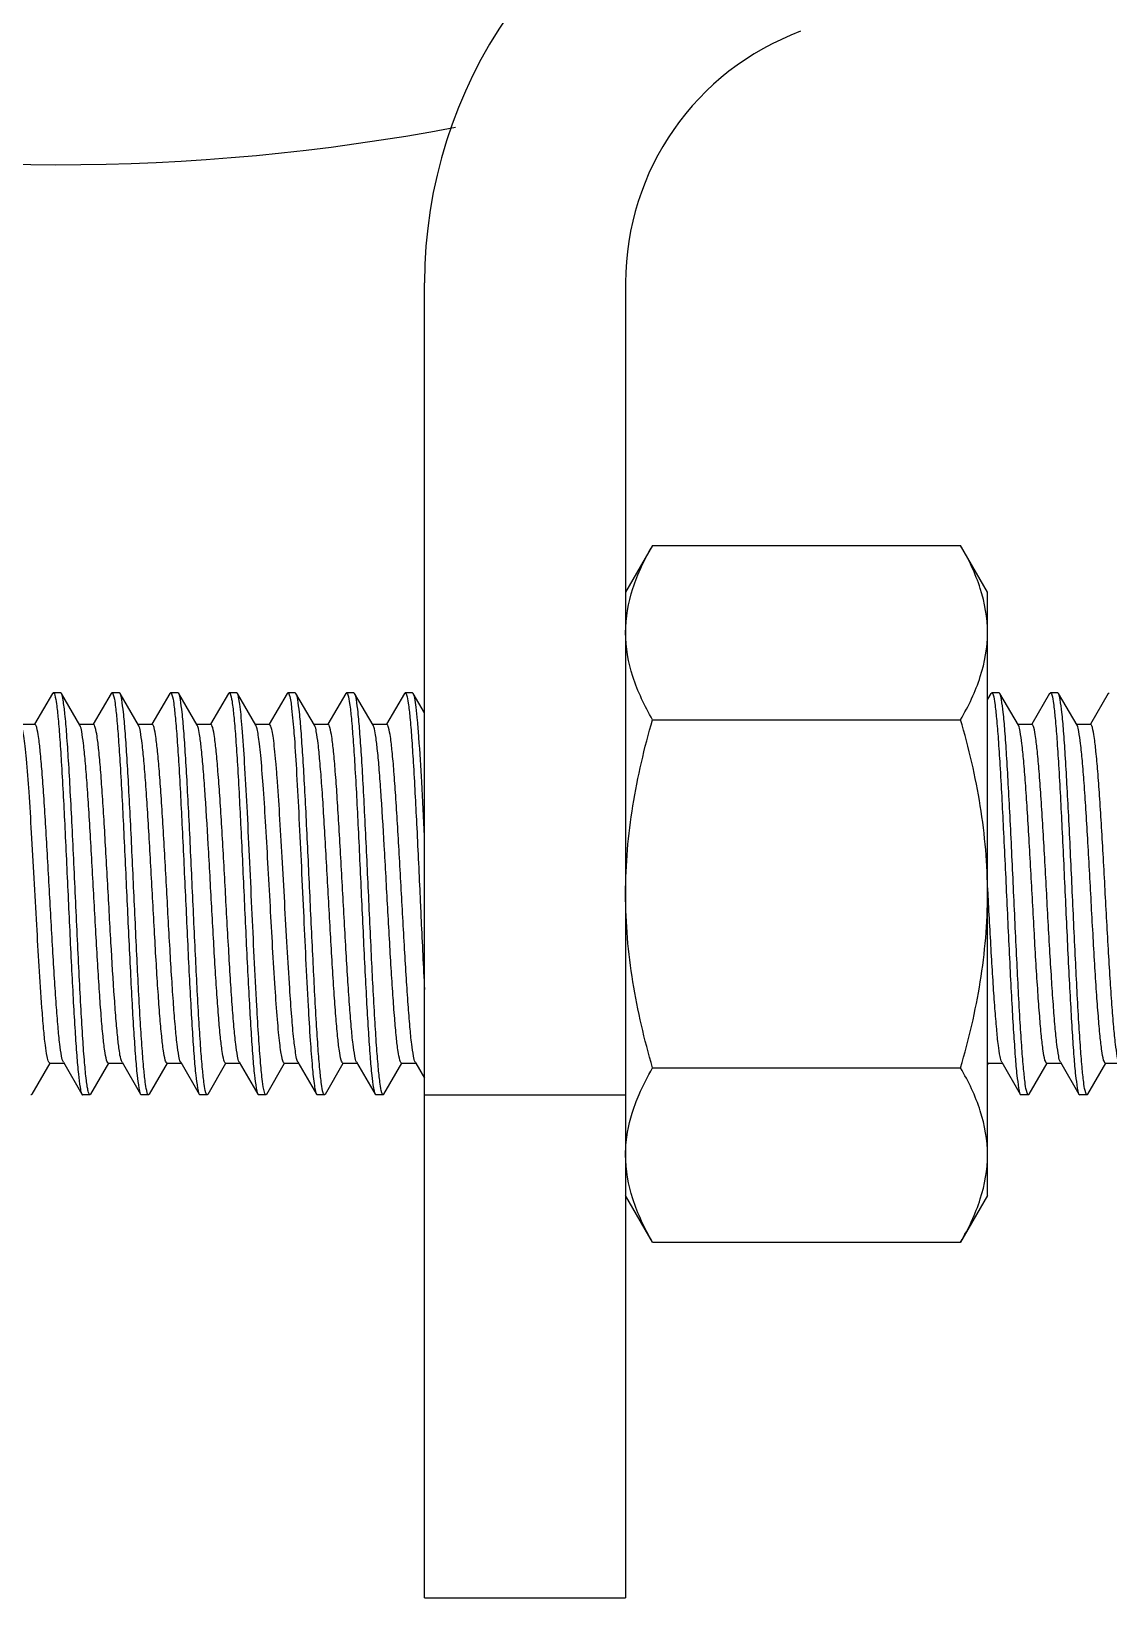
# Model space of a CAD drawing. Extents: x 1031190 to 1725648, y 733081 to 1571294.
# Drawn here: x 1154926 to 1155299, y 1246481 to 1247024 of the extents above; entities that cross this region are included whole.
import ezdxf

# ---------------------------------------------------------------- set-up
doc = ezdxf.new("R2010")
doc.units = 0
doc.header["$LTSCALE"] = 1000
doc.header["$MEASUREMENT"] = 0

msp = doc.modelspace()

# ---------------------------------------------------------------- linework, layer by layer
at = {"linetype": 'Continuous'}
for p, q in [((1155061.95, 1246480.85), (1155061.95, 1246936.54)), ((1155131.65, 1246936.54), (1155131.65, 1246480.85)), ((1155140.99, 1246845.48), (1155131.65, 1246829.31)), ((1155140.99, 1246845.48), (1155247.77, 1246845.48)), ((1155257.1, 1246829.31), (1155247.77, 1246845.48)), ((1155257.1, 1246620.27), (1155257.1, 1246829.31)), ((1154933.04, 1246794.26), (1154926.81, 1246783.52)), ((1154933.04, 1246794.26), (1154933.3, 1246794.48)), ((1154935.84, 1246794.48), (1154933.3, 1246794.48)), ((1154935.84, 1246794.48), (1154933.3, 1246794.48)), ((1154933.3, 1246794.48), (1154933.34, 1246794.48)), ((1154936.1, 1246794.26), (1154935.84, 1246794.48)), ((1154942.52, 1246783.18), (1154936.1, 1246794.26)), ((1154953.37, 1246794.26), (1154947.14, 1246783.52)), ((1154953.37, 1246794.26), (1154953.63, 1246794.48)), ((1154956.17, 1246794.48), (1154953.63, 1246794.48)), ((1154956.17, 1246794.48), (1154953.63, 1246794.48)), ((1154953.63, 1246794.48), (1154953.67, 1246794.48)), ((1154956.43, 1246794.26), (1154956.17, 1246794.48)), ((1154962.85, 1246783.18), (1154956.43, 1246794.26)), ((1154973.7, 1246794.26), (1154967.47, 1246783.52)), ((1154973.7, 1246794.26), (1154973.96, 1246794.48)), ((1154976.5, 1246794.48), (1154973.96, 1246794.48)), ((1154976.5, 1246794.48), (1154973.96, 1246794.48)), ((1154973.96, 1246794.48), (1154974, 1246794.48)), ((1154976.76, 1246794.26), (1154976.5, 1246794.48)), ((1154983.18, 1246783.18), (1154976.76, 1246794.26)), ((1154994.03, 1246794.26), (1154987.8, 1246783.52)), ((1154994.03, 1246794.26), (1154994.29, 1246794.48)), ((1154996.83, 1246794.48), (1154994.29, 1246794.48)), ((1154996.83, 1246794.48), (1154994.29, 1246794.48)), ((1154994.29, 1246794.48), (1154994.32, 1246794.48)), ((1154997.09, 1246794.26), (1154996.83, 1246794.48)), ((1155003.51, 1246783.18), (1154997.09, 1246794.26)), ((1155014.35, 1246794.26), (1155008.13, 1246783.52)), ((1155014.35, 1246794.26), (1155014.61, 1246794.48)), ((1155017.15, 1246794.48), (1155014.61, 1246794.48)), ((1155017.15, 1246794.48), (1155014.61, 1246794.48)), ((1155014.61, 1246794.48), (1155014.65, 1246794.48)), ((1155017.41, 1246794.26), (1155017.15, 1246794.48)), ((1155023.83, 1246783.18), (1155017.41, 1246794.26)), ((1155034.68, 1246794.26), (1155028.45, 1246783.52)), ((1155034.68, 1246794.26), (1155034.94, 1246794.48)), ((1155037.48, 1246794.48), (1155034.94, 1246794.48)), ((1155037.48, 1246794.48), (1155034.94, 1246794.48)), ((1155034.94, 1246794.48), (1155034.98, 1246794.48)), ((1155037.74, 1246794.26), (1155037.48, 1246794.48)), ((1155044.16, 1246783.18), (1155037.74, 1246794.26)), ((1155055.01, 1246794.26), (1155048.78, 1246783.52)), ((1155055.01, 1246794.26), (1155055.27, 1246794.48)), ((1155057.81, 1246794.48), (1155055.27, 1246794.48)), ((1155057.81, 1246794.48), (1155055.27, 1246794.48)), ((1155055.27, 1246794.48), (1155055.31, 1246794.48)), ((1155058.07, 1246794.26), (1155057.81, 1246794.48)), ((1155061.95, 1246787.56), (1155058.07, 1246794.26)), ((1155258.29, 1246794.26), (1155257.1, 1246792.21)), ((1155258.29, 1246794.26), (1155258.55, 1246794.48)), ((1155261.09, 1246794.48), (1155258.55, 1246794.48)), ((1155261.09, 1246794.48), (1155258.55, 1246794.48)), ((1155258.55, 1246794.48), (1155258.59, 1246794.48)), ((1155261.35, 1246794.26), (1155261.09, 1246794.48)), ((1155267.77, 1246783.18), (1155261.35, 1246794.26)), ((1155278.62, 1246794.26), (1155272.39, 1246783.52)), ((1155278.62, 1246794.26), (1155278.88, 1246794.48)), ((1155281.42, 1246794.48), (1155278.88, 1246794.48)), ((1155281.42, 1246794.48), (1155278.88, 1246794.48)), ((1155278.88, 1246794.48), (1155278.92, 1246794.48)), ((1155281.68, 1246794.26), (1155281.42, 1246794.48)), ((1155288.1, 1246783.18), (1155281.68, 1246794.26)), ((1155298.95, 1246794.26), (1155292.72, 1246783.52)), ((1155298.95, 1246794.26), (1155299.21, 1246794.48)), ((1155140.99, 1246785.13), (1155247.77, 1246785.13)), ((1154926.93, 1246783.45), (1154922.04, 1246783.45)), ((1154947.26, 1246783.45), (1154942.37, 1246783.45)), ((1154967.59, 1246783.45), (1154962.7, 1246783.45)), ((1154987.91, 1246783.45), (1154983.02, 1246783.45)), ((1154983.37, 1246782.74), (1154983.18, 1246783.18)), ((1155008.24, 1246783.45), (1155003.35, 1246783.45)), ((1155028.57, 1246783.45), (1155023.68, 1246783.45)), ((1155048.9, 1246783.45), (1155044.01, 1246783.45)), ((1155272.51, 1246783.45), (1155267.62, 1246783.45)), ((1155292.83, 1246783.45), (1155287.94, 1246783.45)), ((1155060.35, 1246724.71), (1155060.39, 1246723.98)), ((1155257.26, 1246724.8), (1155257.1, 1246727.63)), ((1155257.3, 1246724.06), (1155257.26, 1246724.8)), ((1154925.94, 1246655.32), (1154932.16, 1246666.06)), ((1154932.05, 1246666.13), (1154931.74, 1246666.39)), ((1154932.05, 1246666.13), (1154936.94, 1246666.13)), ((1154936.79, 1246666.39), (1154943.21, 1246655.32)), ((1154946.27, 1246655.32), (1154952.49, 1246666.06)), ((1154952.38, 1246666.13), (1154957.27, 1246666.13)), ((1154957.11, 1246666.39), (1154963.53, 1246655.32)), ((1154966.59, 1246655.32), (1154972.82, 1246666.06)), ((1154972.71, 1246666.13), (1154977.6, 1246666.13)), ((1154977.44, 1246666.39), (1154983.86, 1246655.32)), ((1154986.92, 1246655.32), (1154993.15, 1246666.06)), ((1154993.03, 1246666.13), (1154997.92, 1246666.13)), ((1154997.77, 1246666.39), (1155004.19, 1246655.32)), ((1155007.25, 1246655.32), (1155013.48, 1246666.06)), ((1155013.36, 1246666.13), (1155018.25, 1246666.13)), ((1155018.1, 1246666.39), (1155024.52, 1246655.32)), ((1155027.58, 1246655.32), (1155033.8, 1246666.06)), ((1155033.69, 1246666.13), (1155038.58, 1246666.13)), ((1155038.43, 1246666.39), (1155044.85, 1246655.32)), ((1155047.91, 1246655.32), (1155054.13, 1246666.06)), ((1155054.02, 1246666.13), (1155058.91, 1246666.13)), ((1155058.75, 1246666.39), (1155058.91, 1246666.13)), ((1155058.91, 1246666.13), (1155061.95, 1246660.87)), ((1155257.1, 1246665.53), (1155257.41, 1246666.06)), ((1155257.3, 1246666.13), (1155262.19, 1246666.13)), ((1155262.03, 1246666.39), (1155268.45, 1246655.32)), ((1155271.51, 1246655.32), (1155277.74, 1246666.06)), ((1155277.63, 1246666.13), (1155282.52, 1246666.13)), ((1155282.36, 1246666.39), (1155288.78, 1246655.32)), ((1155291.84, 1246655.32), (1155298.07, 1246666.06)), ((1155297.95, 1246666.13), (1155302.84, 1246666.13)), ((1155140.99, 1246664.44), (1155247.77, 1246664.44)), ((1154925.94, 1246655.32), (1154925.68, 1246655.09)), ((1154943.16, 1246655.4), (1154943.21, 1246655.32)), ((1154943.21, 1246655.32), (1154943.31, 1246655.17)), ((1154946.01, 1246655.09), (1154943.47, 1246655.09)), ((1154946.27, 1246655.32), (1154946.01, 1246655.09)), ((1154963.53, 1246655.32), (1154963.79, 1246655.09)), ((1154966.33, 1246655.09), (1154963.79, 1246655.09)), ((1154966.33, 1246655.09), (1154963.79, 1246655.09)), ((1154966.33, 1246655.09), (1154966.3, 1246655.1)), ((1154966.59, 1246655.32), (1154966.33, 1246655.09)), ((1154983.86, 1246655.32), (1154984.12, 1246655.09)), ((1154986.66, 1246655.09), (1154984.12, 1246655.09)), ((1154986.66, 1246655.09), (1154984.12, 1246655.09)), ((1154986.66, 1246655.09), (1154986.62, 1246655.1)), ((1154986.92, 1246655.32), (1154986.66, 1246655.09)), ((1155004.19, 1246655.32), (1155004.45, 1246655.09)), ((1155006.99, 1246655.09), (1155004.45, 1246655.09)), ((1155006.99, 1246655.09), (1155004.45, 1246655.09)), ((1155007.25, 1246655.32), (1155006.99, 1246655.09)), ((1155024.52, 1246655.32), (1155024.78, 1246655.09)), ((1155027.32, 1246655.09), (1155024.78, 1246655.09)), ((1155027.32, 1246655.09), (1155024.78, 1246655.09)), ((1155027.32, 1246655.09), (1155027.28, 1246655.1)), ((1155027.58, 1246655.32), (1155027.32, 1246655.09)), ((1155044.85, 1246655.32), (1155045.11, 1246655.09)), ((1155047.65, 1246655.09), (1155045.11, 1246655.09)), ((1155047.65, 1246655.09), (1155045.11, 1246655.09)), ((1155047.65, 1246655.09), (1155047.61, 1246655.1)), ((1155047.91, 1246655.32), (1155047.65, 1246655.09)), ((1155061.95, 1246655.09), (1155131.65, 1246655.09)), ((1155268.45, 1246655.32), (1155268.71, 1246655.09)), ((1155271.25, 1246655.09), (1155268.71, 1246655.09)), ((1155271.25, 1246655.09), (1155268.71, 1246655.09)), ((1155271.25, 1246655.09), (1155271.22, 1246655.1)), ((1155271.51, 1246655.32), (1155271.25, 1246655.09)), ((1155288.78, 1246655.32), (1155289.04, 1246655.09)), ((1155291.58, 1246655.09), (1155289.04, 1246655.09)), ((1155291.58, 1246655.09), (1155289.04, 1246655.09)), ((1155291.58, 1246655.09), (1155291.54, 1246655.1)), ((1155291.84, 1246655.32), (1155291.58, 1246655.09)), ((1155140.99, 1246604.1), (1155131.65, 1246620.27)), ((1155257.1, 1246620.27), (1155247.77, 1246604.1)), ((1155140.99, 1246604.1), (1155247.77, 1246604.1)), ((1155061.95, 1246480.85), (1155131.65, 1246480.85))]:
    msp.add_line(p, q, dxfattribs=at)
for centre, radius, start, end in [((1155224.58, 1246936.54), 162.62, 110.3175, 180), ((1155224.58, 1246936.54), 92.93, 110.3175, 180), ((1154934.18, 1247720.86), 743.42, 259.26191, 280.73809)]:
    msp.add_arc(centre, radius, start, end, dxfattribs=at)
for points, knots in [([(1155131.65, 1246815.31), (1155131.65, 1246820.46), (1155133.58, 1246831.12), (1155138.25, 1246840.74), (1155140.99, 1246845.48)], [0, 0, 0, 0, 0.485069, 1, 1, 1, 1]), ([(1155257.1, 1246815.31), (1155257.1, 1246820.46), (1155255.17, 1246831.12), (1155250.5, 1246840.74), (1155247.77, 1246845.48)], [0, 0, 0, 0, 0.485069, 1, 1, 1, 1]), ([(1155140.99, 1246785.13), (1155138.25, 1246789.87), (1155133.58, 1246799.49), (1155131.65, 1246810.15), (1155131.65, 1246815.31)], [0, 0, 0, 0, 0.514931, 1, 1, 1, 1]), ([(1155247.77, 1246785.13), (1155250.5, 1246789.87), (1155255.17, 1246799.49), (1155257.1, 1246810.15), (1155257.1, 1246815.31)], [0, 0, 0, 0, 0.514931, 1, 1, 1, 1]), ([(1154933.34, 1246794.48), (1154933.38, 1246794.47), (1154933.64, 1246794.26), (1154933.72, 1246793.93), (1154933.8, 1246793.66)], [0, 0, 0, 0, 0.142412, 1, 1, 1, 1]), ([(1154933.8, 1246793.66), (1154934.1, 1246792.68), (1154934.5, 1246789.92), (1154935.06, 1246784.79), (1154935.61, 1246777.69), (1154936.43, 1246765.06), (1154937.37, 1246746.54), (1154938.47, 1246722.83), (1154939.41, 1246702.67), (1154940.2, 1246687.47), (1154940.77, 1246677.65), (1154941.34, 1246669.38), (1154941.87, 1246662.88), (1154942.46, 1246658.45), (1154942.81, 1246656.12), (1154943.16, 1246655.4)], [0, 0, 0, 0, 0.022323, 0.059966, 0.111809, 0.176196, 0.333935, 0.512859, 0.689876, 0.770433, 0.84213, 0.902644, 0.950025, 0.982776, 1, 1, 1, 1]), ([(1154946.01, 1246655.09), (1154945.86, 1246655.09), (1154945.57, 1246655.63), (1154945.34, 1246656.53), (1154945.02, 1246658.15), (1154944.59, 1246661.42), (1154944.06, 1246666.97), (1154943.47, 1246675.13), (1154942.87, 1246685.11), (1154942.27, 1246696.54), (1154941.66, 1246709), (1154941.05, 1246722.03), (1154940.44, 1246735.16), (1154939.84, 1246747.91), (1154939.23, 1246759.82), (1154938.63, 1246770.46), (1154938.02, 1246779.41), (1154937.48, 1246786.43), (1154936.83, 1246791.09), (1154936.5, 1246793.56), (1154936.1, 1246794.26)], [0, 0, 0, 0, 0.003179, 0.010349, 0.021865, 0.037693, 0.081777, 0.141086, 0.21349, 0.29637, 0.38671, 0.481216, 0.576446, 0.66894, 0.755331, 0.832471, 0.897559, 0.948248, 0.982744, 1, 1, 1, 1]), ([(1154953.67, 1246794.48), (1154953.71, 1246794.47), (1154953.95, 1246794.28), (1154954.03, 1246793.98), (1154954.1, 1246793.74)], [0, 0, 0, 0, 0.146004, 1, 1, 1, 1]), ([(1154954.1, 1246793.74), (1154954.41, 1246792.77), (1154954.81, 1246790.04), (1154955.38, 1246784.93), (1154955.93, 1246777.82), (1154956.75, 1246765.12), (1154957.71, 1246746.47), (1154958.81, 1246722.59), (1154959.76, 1246702.3), (1154960.55, 1246687.04), (1154961.12, 1246677.21), (1154961.71, 1246668.97), (1154962.22, 1246662.53), (1154962.84, 1246658.24), (1154963.16, 1246655.96), (1154963.53, 1246655.32)], [0, 0, 0, 0, 0.021904, 0.059356, 0.111234, 0.175859, 0.334521, 0.514585, 0.692487, 0.773246, 0.844913, 0.905138, 0.951952, 0.983857, 1, 1, 1, 1]), ([(1154965.86, 1246655.84), (1154965.55, 1246656.8), (1154965.15, 1246659.54), (1154964.58, 1246664.64), (1154964.03, 1246671.75), (1154963.21, 1246684.45), (1154962.26, 1246703.1), (1154961.15, 1246726.98), (1154960.21, 1246747.27), (1154959.41, 1246762.54), (1154958.84, 1246772.37), (1154958.26, 1246780.61), (1154957.74, 1246787.04), (1154957.13, 1246791.34), (1154956.8, 1246793.61), (1154956.43, 1246794.26)], [0, 0, 0, 0, 0.021888, 0.059328, 0.111196, 0.175814, 0.334474, 0.514547, 0.692462, 0.773228, 0.844902, 0.905131, 0.951948, 0.983856, 1, 1, 1, 1]), ([(1154974, 1246794.48), (1154974.04, 1246794.47), (1154974.28, 1246794.29), (1154974.35, 1246793.99), (1154974.43, 1246793.75)], [0, 0, 0, 0, 0.146788, 1, 1, 1, 1]), ([(1154974.43, 1246793.75), (1154974.74, 1246792.79), (1154975.13, 1246790.07), (1154975.7, 1246784.97), (1154976.25, 1246777.87), (1154977.08, 1246765.17), (1154978.03, 1246746.52), (1154979.14, 1246722.63), (1154980.08, 1246702.34), (1154980.88, 1246687.06), (1154981.45, 1246677.23), (1154982.03, 1246668.98), (1154982.55, 1246662.54), (1154983.16, 1246658.24), (1154983.49, 1246655.96), (1154983.86, 1246655.32)], [0, 0, 0, 0, 0.021788, 0.059148, 0.110955, 0.175533, 0.334174, 0.514296, 0.692285, 0.773094, 0.844811, 0.905077, 0.951921, 0.983848, 1, 1, 1, 1]), ([(1154986.19, 1246655.84), (1154985.88, 1246656.8), (1154985.48, 1246659.53), (1154984.91, 1246664.64), (1154984.36, 1246671.74), (1154983.54, 1246684.45), (1154982.59, 1246703.1), (1154981.48, 1246726.98), (1154980.54, 1246747.27), (1154979.74, 1246762.53), (1154979.17, 1246772.36), (1154978.59, 1246780.61), (1154978.07, 1246787.04), (1154977.45, 1246791.34), (1154977.13, 1246793.61), (1154976.76, 1246794.26)], [0, 0, 0, 0, 0.021877, 0.059311, 0.111175, 0.175792, 0.334445, 0.514524, 0.692444, 0.773209, 0.844887, 0.905122, 0.951945, 0.983855, 1, 1, 1, 1]), ([(1154994.32, 1246794.48), (1154994.37, 1246794.47), (1154994.6, 1246794.29), (1154994.68, 1246793.99), (1154994.75, 1246793.75)], [0, 0, 0, 0, 0.146706, 1, 1, 1, 1]), ([(1154994.75, 1246793.75), (1154995.06, 1246792.79), (1154995.46, 1246790.06), (1154996.03, 1246784.97), (1154996.58, 1246777.87), (1154997.41, 1246765.17), (1154998.36, 1246746.52), (1154999.47, 1246722.63), (1155000.41, 1246702.33), (1155001.21, 1246687.06), (1155001.78, 1246677.22), (1155002.36, 1246668.98), (1155002.88, 1246662.54), (1155003.49, 1246658.24), (1155003.82, 1246655.96), (1155004.19, 1246655.32)], [0, 0, 0, 0, 0.0218, 0.059172, 0.110989, 0.175574, 0.334211, 0.514328, 0.692305, 0.773106, 0.844818, 0.905082, 0.951925, 0.983849, 1, 1, 1, 1]), ([(1155003.82, 1246685.89), (1155003.19, 1246697.19), (1155002.38, 1246714.52), (1155001.32, 1246737.58), (1155000.51, 1246754.38), (1154999.7, 1246769.18), (1154999, 1246779.8), (1154998.4, 1246786.55), (1154998.01, 1246790.13), (1154997.6, 1246792.57), (1154997.32, 1246793.86), (1154997.09, 1246794.26)], [0, 0, 0, 0, 0.31261, 0.479025, 0.637331, 0.776893, 0.888349, 0.931124, 0.964281, 0.987309, 1, 1, 1, 1]), ([(1155014.65, 1246794.48), (1155014.69, 1246794.47), (1155014.93, 1246794.29), (1155015.01, 1246793.98), (1155015.08, 1246793.75)], [0, 0, 0, 0, 0.14666, 1, 1, 1, 1]), ([(1155015.08, 1246793.75), (1155015.57, 1246792.24), (1155016.05, 1246787.7), (1155016.87, 1246779.14), (1155017.6, 1246767.1), (1155018.39, 1246752.41), (1155019.18, 1246735.96), (1155020.21, 1246713.59), (1155021, 1246696.82), (1155021.61, 1246685.89)], [0, 0, 0, 0, 0.04411, 0.125541, 0.239358, 0.37843, 0.533993, 0.696234, 1, 1, 1, 1]), ([(1155026.85, 1246655.82), (1155026.54, 1246656.78), (1155026.14, 1246659.51), (1155025.57, 1246664.6), (1155025.02, 1246671.7), (1155024.2, 1246684.4), (1155023.24, 1246703.04), (1155022.14, 1246726.94), (1155021.19, 1246747.23), (1155020.4, 1246762.51), (1155019.83, 1246772.35), (1155019.24, 1246780.6), (1155018.73, 1246787.04), (1155018.11, 1246791.34), (1155017.79, 1246793.61), (1155017.41, 1246794.26)], [0, 0, 0, 0, 0.02177, 0.059115, 0.110912, 0.175482, 0.334119, 0.514249, 0.692251, 0.773068, 0.844793, 0.905066, 0.951916, 0.983846, 1, 1, 1, 1]), ([(1155034.98, 1246794.48), (1155035.02, 1246794.47), (1155035.26, 1246794.28), (1155035.34, 1246793.98), (1155035.41, 1246793.74)], [0, 0, 0, 0, 0.146034, 1, 1, 1, 1]), ([(1155035.41, 1246793.74), (1155035.72, 1246792.77), (1155036.12, 1246790.04), (1155036.69, 1246784.93), (1155037.24, 1246777.82), (1155038.07, 1246765.12), (1155039.02, 1246746.47), (1155040.12, 1246722.59), (1155041.07, 1246702.3), (1155041.87, 1246687.04), (1155042.43, 1246677.21), (1155043.02, 1246668.97), (1155043.53, 1246662.53), (1155044.15, 1246658.24), (1155044.47, 1246655.96), (1155044.85, 1246655.32)], [0, 0, 0, 0, 0.021899, 0.059349, 0.111223, 0.175847, 0.334508, 0.514576, 0.692482, 0.773242, 0.844912, 0.905137, 0.951951, 0.983857, 1, 1, 1, 1]), ([(1155047.17, 1246655.84), (1155046.86, 1246656.81), (1155046.47, 1246659.54), (1155045.9, 1246664.65), (1155045.35, 1246671.76), (1155044.52, 1246684.46), (1155043.57, 1246703.11), (1155042.46, 1246726.99), (1155041.52, 1246747.28), (1155040.72, 1246762.54), (1155040.15, 1246772.37), (1155039.57, 1246780.61), (1155039.05, 1246787.05), (1155038.44, 1246791.34), (1155038.12, 1246793.61), (1155037.74, 1246794.26)], [0, 0, 0, 0, 0.02191, 0.059368, 0.111249, 0.175876, 0.33454, 0.514602, 0.692499, 0.773255, 0.84492, 0.905142, 0.951954, 0.983858, 1, 1, 1, 1]), ([(1155055.31, 1246794.48), (1155055.35, 1246794.47), (1155055.59, 1246794.29), (1155055.66, 1246793.99), (1155055.74, 1246793.76)], [0, 0, 0, 0, 0.147008, 1, 1, 1, 1]), ([(1155055.74, 1246793.76), (1155056.04, 1246792.83), (1155056.43, 1246790.19), (1155056.99, 1246785.27), (1155057.53, 1246778.42), (1155058.33, 1246766.14), (1155059.27, 1246748.05), (1155059.98, 1246732.83), (1155060.35, 1246724.71)], [0, 0, 0, 0, 0.042374, 0.114709, 0.214932, 0.339935, 0.647912, 1, 1, 1, 1]), ([(1155061.95, 1246744.71), (1155061.65, 1246751), (1155061.07, 1246762.42), (1155060.28, 1246775.82), (1155059.58, 1246784.45), (1155059.14, 1246789.04), (1155058.66, 1246792.14), (1155058.35, 1246793.77), (1155058.07, 1246794.26)], [0, 0, 0, 0, 0.379459, 0.689334, 0.809279, 0.902185, 0.96608, 1, 1, 1, 1]), ([(1155258.59, 1246794.48), (1155258.63, 1246794.47), (1155258.87, 1246794.28), (1155258.95, 1246793.98), (1155259.02, 1246793.74)], [0, 0, 0, 0, 0.14607, 1, 1, 1, 1]), ([(1155259.02, 1246793.74), (1155259.33, 1246792.77), (1155259.73, 1246790.04), (1155260.3, 1246784.93), (1155260.85, 1246777.83), (1155261.67, 1246765.12), (1155262.63, 1246746.47), (1155263.73, 1246722.59), (1155264.68, 1246702.31), (1155265.47, 1246687.04), (1155266.04, 1246677.21), (1155266.63, 1246668.97), (1155267.14, 1246662.53), (1155267.76, 1246658.24), (1155268.08, 1246655.96), (1155268.45, 1246655.32)], [0, 0, 0, 0, 0.021893, 0.059338, 0.11121, 0.175832, 0.33449, 0.514559, 0.692469, 0.77323, 0.844901, 0.90513, 0.951948, 0.983856, 1, 1, 1, 1]), ([(1155270.78, 1246655.83), (1155270.47, 1246656.8), (1155270.07, 1246659.53), (1155269.5, 1246664.63), (1155268.95, 1246671.74), (1155268.13, 1246684.45), (1155267.18, 1246703.09), (1155266.07, 1246726.98), (1155265.13, 1246747.26), (1155264.33, 1246762.53), (1155263.76, 1246772.36), (1155263.18, 1246780.61), (1155262.66, 1246787.04), (1155262.05, 1246791.34), (1155261.72, 1246793.61), (1155261.35, 1246794.26)], [0, 0, 0, 0, 0.02187, 0.059297, 0.111154, 0.175764, 0.334422, 0.514507, 0.692435, 0.773208, 0.844889, 0.905123, 0.951944, 0.983855, 1, 1, 1, 1]), ([(1155278.92, 1246794.48), (1155278.96, 1246794.47), (1155279.2, 1246794.29), (1155279.27, 1246793.98), (1155279.35, 1246793.75)], [0, 0, 0, 0, 0.146483, 1, 1, 1, 1]), ([(1155279.35, 1246793.75), (1155279.66, 1246792.79), (1155280.06, 1246790.05), (1155280.63, 1246784.96), (1155281.18, 1246777.85), (1155282, 1246765.15), (1155282.95, 1246746.5), (1155284.06, 1246722.61), (1155285, 1246702.32), (1155285.8, 1246687.05), (1155286.37, 1246677.22), (1155286.95, 1246668.97), (1155287.47, 1246662.53), (1155288.08, 1246658.24), (1155288.41, 1246655.96), (1155288.78, 1246655.32)], [0, 0, 0, 0, 0.021833, 0.05923, 0.111064, 0.175659, 0.33431, 0.514413, 0.692368, 0.773157, 0.844855, 0.905103, 0.951934, 0.983852, 1, 1, 1, 1]), ([(1155291.11, 1246655.84), (1155290.8, 1246656.8), (1155290.4, 1246659.54), (1155289.83, 1246664.64), (1155289.28, 1246671.75), (1155288.46, 1246684.46), (1155287.51, 1246703.1), (1155286.4, 1246726.98), (1155285.46, 1246747.27), (1155284.66, 1246762.54), (1155284.09, 1246772.37), (1155283.51, 1246780.61), (1155282.99, 1246787.04), (1155282.37, 1246791.34), (1155282.05, 1246793.61), (1155281.68, 1246794.26)], [0, 0, 0, 0, 0.02189, 0.059333, 0.111204, 0.175825, 0.334482, 0.514553, 0.692464, 0.773225, 0.844897, 0.905128, 0.951947, 0.983856, 1, 1, 1, 1]), ([(1155131.65, 1246724.79), (1155131.65, 1246734.99), (1155133.43, 1246755.42), (1155138.16, 1246775.33), (1155140.99, 1246785.13)], [0, 0, 0, 0, 0.499896, 1, 1, 1, 1]), ([(1155257.1, 1246724.79), (1155257.1, 1246734.99), (1155255.32, 1246755.42), (1155250.6, 1246775.33), (1155247.77, 1246785.13)], [0, 0, 0, 0, 0.499896, 1, 1, 1, 1]), ([(1154931.74, 1246666.39), (1154931.39, 1246666.99), (1154931.03, 1246669.04), (1154930.43, 1246672.88), (1154929.89, 1246678.55), (1154928.77, 1246692.43), (1154927.79, 1246709.83), (1154926.68, 1246730.04), (1154925.82, 1246745.39), (1154924.97, 1246759.18), (1154924.23, 1246769.2), (1154923.59, 1246775.65), (1154923.17, 1246779.11), (1154922.74, 1246781.5), (1154922.43, 1246782.78), (1154922.19, 1246783.18)], [0, 0, 0, 0, 0.017852, 0.051664, 0.100534, 0.162875, 0.407985, 0.545976, 0.68048, 0.801297, 0.899285, 0.937334, 0.967097, 0.988058, 1, 1, 1, 1]), ([(1154936.79, 1246666.39), (1154936.42, 1246667.02), (1154936.05, 1246669.18), (1154935.43, 1246673.23), (1154934.88, 1246679.22), (1154934.27, 1246686.81), (1154933.68, 1246695.79), (1154932.85, 1246709.52), (1154932.06, 1246723.92), (1154931.26, 1246738.44), (1154930.65, 1246748.85), (1154930.05, 1246758.4), (1154929.46, 1246766.72), (1154928.86, 1246773.56), (1154928.3, 1246778.58), (1154927.76, 1246781.69), (1154927.36, 1246783.03), (1154927.07, 1246783.45), (1154926.93, 1246783.45)], [0, 0, 0, 0, 0.018628, 0.054185, 0.105638, 0.171201, 0.248536, 0.334866, 0.521871, 0.615806, 0.705504, 0.787737, 0.859546, 0.918359, 0.962097, 0.989304, 0.996544, 1, 1, 1, 1]), ([(1154952.38, 1246666.13), (1154952.24, 1246666.13), (1154951.95, 1246666.54), (1154951.54, 1246667.89), (1154951, 1246671), (1154950.45, 1246676.01), (1154949.85, 1246682.85), (1154949.26, 1246691.17), (1154948.66, 1246700.71), (1154948.05, 1246711.12), (1154947.25, 1246725.64), (1154946.46, 1246740.03), (1154945.63, 1246753.77), (1154945.04, 1246762.74), (1154944.43, 1246770.34), (1154943.88, 1246776.33), (1154943.26, 1246780.39), (1154942.89, 1246782.55), (1154942.52, 1246783.18)], [0, 0, 0, 0, 0.003455, 0.010692, 0.037889, 0.081612, 0.140406, 0.212191, 0.294399, 0.384075, 0.477989, 0.664972, 0.751304, 0.82865, 0.894235, 0.945722, 0.98132, 1, 1, 1, 1]), ([(1154956.9, 1246666.88), (1154956.6, 1246667.76), (1154956.18, 1246670.24), (1154955.6, 1246674.83), (1154955.04, 1246681.16), (1154954.2, 1246692.36), (1154953.23, 1246708.64), (1154952.28, 1246725.86), (1154951.49, 1246740.06), (1154950.9, 1246750.15), (1154950.31, 1246759.38), (1154949.73, 1246767.4), (1154949.15, 1246773.97), (1154948.6, 1246778.78), (1154948.07, 1246781.76), (1154947.68, 1246783.05), (1154947.39, 1246783.45), (1154947.26, 1246783.45)], [0, 0, 0, 0, 0.023905, 0.063882, 0.118695, 0.186499, 0.351414, 0.536115, 0.627999, 0.715327, 0.79509, 0.864539, 0.921297, 0.963445, 0.989649, 0.996636, 1, 1, 1, 1]), ([(1154972.71, 1246666.13), (1154972.57, 1246666.13), (1154972.27, 1246666.54), (1154971.87, 1246667.89), (1154971.33, 1246671), (1154970.78, 1246676.01), (1154970.18, 1246682.85), (1154969.59, 1246691.17), (1154968.98, 1246700.71), (1154968.38, 1246711.12), (1154967.57, 1246725.64), (1154966.79, 1246740.03), (1154965.96, 1246753.77), (1154965.37, 1246762.74), (1154964.76, 1246770.34), (1154964.21, 1246776.33), (1154963.59, 1246780.39), (1154963.22, 1246782.55), (1154962.85, 1246783.18)], [0, 0, 0, 0, 0.003456, 0.010693, 0.037891, 0.081614, 0.140408, 0.212193, 0.2944, 0.384075, 0.47799, 0.664974, 0.751306, 0.828653, 0.894237, 0.945723, 0.981321, 1, 1, 1, 1]), ([(1154977.44, 1246666.39), (1154977.07, 1246667.03), (1154976.7, 1246669.19), (1154976.08, 1246673.25), (1154975.53, 1246679.24), (1154974.93, 1246686.83), (1154974.33, 1246695.81), (1154973.5, 1246709.55), (1154972.72, 1246723.93), (1154971.91, 1246738.45), (1154971.31, 1246748.86), (1154970.71, 1246758.41), (1154970.11, 1246766.73), (1154969.51, 1246773.57), (1154968.96, 1246778.58), (1154968.42, 1246781.69), (1154968.02, 1246783.03), (1154967.72, 1246783.45), (1154967.59, 1246783.45)], [0, 0, 0, 0, 0.018679, 0.054277, 0.105763, 0.171347, 0.248694, 0.335027, 0.52201, 0.615925, 0.7056, 0.787807, 0.859592, 0.918386, 0.962109, 0.989307, 0.996544, 1, 1, 1, 1]), ([(1154993.03, 1246666.13), (1154992.9, 1246666.13), (1154992.61, 1246666.52), (1154992.22, 1246667.82), (1154991.69, 1246670.81), (1154991.14, 1246675.64), (1154990.56, 1246682.22), (1154989.98, 1246690.26), (1154989.38, 1246699.51), (1154988.79, 1246709.63), (1154988, 1246723.84), (1154987.06, 1246741.08), (1154986.09, 1246757.36), (1154985.24, 1246768.54), (1154984.68, 1246774.85), (1154984.1, 1246779.41), (1154983.68, 1246781.87), (1154983.37, 1246782.74)], [0, 0, 0, 0, 0.00337, 0.010373, 0.036639, 0.078887, 0.135774, 0.205372, 0.28529, 0.372768, 0.464782, 0.64963, 0.814469, 0.882133, 0.936734, 0.976432, 1, 1, 1, 1]), ([(1154997.77, 1246666.39), (1154997.4, 1246667.03), (1154997.03, 1246669.19), (1154996.41, 1246673.25), (1154995.86, 1246679.24), (1154995.25, 1246686.83), (1154994.66, 1246695.81), (1154993.83, 1246709.55), (1154993.05, 1246723.93), (1154992.24, 1246738.45), (1154991.64, 1246748.86), (1154991.03, 1246758.41), (1154990.44, 1246766.73), (1154989.84, 1246773.57), (1154989.29, 1246778.58), (1154988.75, 1246781.69), (1154988.35, 1246783.03), (1154988.05, 1246783.45), (1154987.91, 1246783.45)], [0, 0, 0, 0, 0.01868, 0.054279, 0.105765, 0.17135, 0.248696, 0.335029, 0.522011, 0.615925, 0.705601, 0.787809, 0.859595, 0.918388, 0.962111, 0.989308, 0.996545, 1, 1, 1, 1]), ([(1155010.2, 1246692.05), (1155009.57, 1246701.49), (1155008.76, 1246715.97), (1155007.71, 1246735.24), (1155006.9, 1246749.31), (1155006.1, 1246761.76), (1155005.4, 1246770.72), (1155004.81, 1246776.46), (1155004.41, 1246779.53), (1155004.01, 1246781.67), (1155003.72, 1246782.82), (1155003.51, 1246783.18)], [0, 0, 0, 0, 0.310342, 0.475677, 0.633257, 0.772654, 0.88467, 0.928035, 0.961992, 0.986043, 1, 1, 1, 1]), ([(1155015.24, 1246692.05), (1155014.93, 1246696.78), (1155014.33, 1246706.69), (1155013.48, 1246721.85), (1155012.64, 1246737.22), (1155011.8, 1246751.7), (1155011.07, 1246762.71), (1155010.47, 1246770.27), (1155010.04, 1246774.79), (1155009.63, 1246778.34), (1155009.19, 1246781.06), (1155008.86, 1246782.5), (1155008.47, 1246783.45), (1155008.24, 1246783.45)], [0, 0, 0, 0, 0.154792, 0.324211, 0.496022, 0.657766, 0.797744, 0.856333, 0.905865, 0.945463, 0.974462, 0.992476, 1, 1, 1, 1]), ([(1155033.69, 1246666.13), (1155033.55, 1246666.13), (1155033.26, 1246666.54), (1155032.86, 1246667.89), (1155032.32, 1246671), (1155031.76, 1246676.01), (1155031.16, 1246682.85), (1155030.57, 1246691.17), (1155029.97, 1246700.71), (1155029.36, 1246711.12), (1155028.56, 1246725.64), (1155027.77, 1246740.03), (1155026.95, 1246753.77), (1155026.35, 1246762.74), (1155025.74, 1246770.34), (1155025.19, 1246776.33), (1155024.57, 1246780.39), (1155024.2, 1246782.55), (1155023.83, 1246783.18)], [0, 0, 0, 0, 0.003456, 0.010693, 0.037891, 0.081614, 0.140408, 0.212193, 0.2944, 0.384075, 0.47799, 0.664973, 0.751306, 0.828653, 0.894237, 0.945723, 0.981321, 1, 1, 1, 1]), ([(1155038.43, 1246666.39), (1155038.06, 1246667.03), (1155037.69, 1246669.19), (1155037.07, 1246673.25), (1155036.52, 1246679.24), (1155035.91, 1246686.83), (1155035.31, 1246695.81), (1155034.49, 1246709.55), (1155033.7, 1246723.93), (1155032.9, 1246738.45), (1155032.29, 1246748.86), (1155031.69, 1246758.41), (1155031.1, 1246766.73), (1155030.5, 1246773.57), (1155029.94, 1246778.58), (1155029.4, 1246781.69), (1155029, 1246783.03), (1155028.71, 1246783.45), (1155028.57, 1246783.45)], [0, 0, 0, 0, 0.018679, 0.054277, 0.105763, 0.171347, 0.248694, 0.335026, 0.52201, 0.615925, 0.7056, 0.787807, 0.859592, 0.918386, 0.962109, 0.989307, 0.996544, 1, 1, 1, 1]), ([(1155054.02, 1246666.13), (1155053.89, 1246666.13), (1155053.6, 1246666.52), (1155053.2, 1246667.81), (1155052.68, 1246670.78), (1155052.13, 1246675.57), (1155051.55, 1246682.12), (1155050.97, 1246690.1), (1155050.38, 1246699.3), (1155049.79, 1246709.37), (1155049, 1246723.53), (1155048.06, 1246740.73), (1155047.09, 1246757), (1155046.26, 1246768.22), (1155045.69, 1246774.59), (1155045.11, 1246779.22), (1155044.69, 1246781.73), (1155044.39, 1246782.64)], [0, 0, 0, 0, 0.003356, 0.010319, 0.036431, 0.078432, 0.135001, 0.204233, 0.283766, 0.370875, 0.462568, 0.647052, 0.812078, 0.880087, 0.935211, 0.975599, 1, 1, 1, 1]), ([(1155058.75, 1246666.39), (1155058.39, 1246667.03), (1155058.02, 1246669.19), (1155057.4, 1246673.25), (1155056.84, 1246679.24), (1155056.24, 1246686.83), (1155055.64, 1246695.81), (1155054.81, 1246709.55), (1155054.03, 1246723.93), (1155053.22, 1246738.45), (1155052.62, 1246748.86), (1155052.02, 1246758.41), (1155051.42, 1246766.73), (1155050.83, 1246773.57), (1155050.27, 1246778.58), (1155049.73, 1246781.69), (1155049.33, 1246783.03), (1155049.03, 1246783.45), (1155048.9, 1246783.45)], [0, 0, 0, 0, 0.018679, 0.054278, 0.105765, 0.17135, 0.248696, 0.335028, 0.522011, 0.615925, 0.705601, 0.787809, 0.859594, 0.918388, 0.962111, 0.989308, 0.996544, 1, 1, 1, 1]), ([(1155277.63, 1246666.13), (1155277.49, 1246666.13), (1155277.19, 1246666.54), (1155276.79, 1246667.89), (1155276.25, 1246671), (1155275.7, 1246676.01), (1155275.1, 1246682.85), (1155274.51, 1246691.17), (1155273.9, 1246700.71), (1155273.3, 1246711.12), (1155272.49, 1246725.64), (1155271.71, 1246740.03), (1155270.88, 1246753.77), (1155270.29, 1246762.74), (1155269.68, 1246770.34), (1155269.13, 1246776.33), (1155268.51, 1246780.39), (1155268.14, 1246782.55), (1155267.77, 1246783.18)], [0, 0, 0, 0, 0.003456, 0.010692, 0.037889, 0.081613, 0.140406, 0.212192, 0.2944, 0.384075, 0.477989, 0.664972, 0.751304, 0.828651, 0.894236, 0.945722, 0.981321, 1, 1, 1, 1]), ([(1155282.36, 1246666.39), (1155281.99, 1246667.03), (1155281.63, 1246669.19), (1155281, 1246673.25), (1155280.45, 1246679.24), (1155279.85, 1246686.83), (1155279.25, 1246695.81), (1155278.42, 1246709.55), (1155277.64, 1246723.93), (1155276.83, 1246738.45), (1155276.23, 1246748.86), (1155275.63, 1246758.41), (1155275.03, 1246766.73), (1155274.43, 1246773.57), (1155273.88, 1246778.58), (1155273.34, 1246781.69), (1155272.94, 1246783.03), (1155272.64, 1246783.45), (1155272.51, 1246783.45)], [0, 0, 0, 0, 0.01868, 0.054278, 0.105764, 0.171348, 0.248694, 0.335027, 0.52201, 0.615925, 0.705601, 0.787809, 0.859593, 0.918386, 0.962109, 0.989306, 0.996546, 1, 1, 1, 1]), ([(1155297.95, 1246666.13), (1155297.82, 1246666.13), (1155297.52, 1246666.54), (1155297.12, 1246667.89), (1155296.58, 1246671), (1155296.03, 1246676.01), (1155295.43, 1246682.85), (1155294.83, 1246691.17), (1155294.23, 1246700.71), (1155293.63, 1246711.12), (1155292.82, 1246725.64), (1155292.04, 1246740.03), (1155291.21, 1246753.77), (1155290.61, 1246762.74), (1155290.01, 1246770.34), (1155289.46, 1246776.33), (1155288.83, 1246780.39), (1155288.47, 1246782.55), (1155288.1, 1246783.18)], [0, 0, 0, 0, 0.003456, 0.010693, 0.037891, 0.081614, 0.140408, 0.212192, 0.2944, 0.384075, 0.47799, 0.664974, 0.751306, 0.828653, 0.894237, 0.945723, 0.981321, 1, 1, 1, 1]), ([(1155302.69, 1246666.39), (1155302.32, 1246667.03), (1155301.95, 1246669.19), (1155301.33, 1246673.25), (1155300.78, 1246679.24), (1155300.17, 1246686.83), (1155299.58, 1246695.81), (1155298.75, 1246709.55), (1155297.97, 1246723.93), (1155297.16, 1246738.45), (1155296.56, 1246748.86), (1155295.95, 1246758.41), (1155295.36, 1246766.73), (1155294.76, 1246773.57), (1155294.21, 1246778.58), (1155293.67, 1246781.69), (1155293.27, 1246783.03), (1155292.97, 1246783.45), (1155292.83, 1246783.45)], [0, 0, 0, 0, 0.018679, 0.054277, 0.105763, 0.171348, 0.248694, 0.335027, 0.52201, 0.615925, 0.7056, 0.787807, 0.859593, 0.918386, 0.96211, 0.989308, 0.996544, 1, 1, 1, 1]), ([(1155140.99, 1246664.44), (1155138.16, 1246674.25), (1155133.43, 1246694.15), (1155131.65, 1246714.59), (1155131.65, 1246724.79)], [0, 0, 0, 0, 0.500104, 1, 1, 1, 1]), ([(1155247.77, 1246664.44), (1155250.6, 1246674.25), (1155255.32, 1246694.15), (1155257.1, 1246714.59), (1155257.1, 1246724.79)], [0, 0, 0, 0, 0.500104, 1, 1, 1, 1]), ([(1155060.39, 1246723.98), (1155060.52, 1246721.18), (1155061.02, 1246710.41), (1155061.53, 1246699.63), (1155061.95, 1246691.65)], [0, 0, 0, 0, 0.259922, 1, 1, 1, 1]), ([(1155262.03, 1246666.39), (1155261.69, 1246666.99), (1155261.32, 1246669.01), (1155260.73, 1246672.81), (1155260.2, 1246678.4), (1155259.62, 1246685.5), (1155259.04, 1246693.92), (1155258.24, 1246706.92), (1155257.69, 1246717.08), (1155257.3, 1246724.06)], [0, 0, 0, 0, 0.035817, 0.103405, 0.201006, 0.325505, 0.472815, 0.638061, 1, 1, 1, 1]), ([(1155013.36, 1246666.13), (1155013.16, 1246666.13), (1155012.8, 1246666.88), (1155012.51, 1246668.09), (1155012.11, 1246670.32), (1155011.74, 1246673.26), (1155011.35, 1246677), (1155010.8, 1246683.34), (1155010.43, 1246688.44), (1155010.2, 1246692.05)], [0, 0, 0, 0, 0.022487, 0.074555, 0.158145, 0.272549, 0.416177, 0.587029, 1, 1, 1, 1]), ([(1155018.1, 1246666.39), (1155017.64, 1246667.18), (1155017.26, 1246669.96), (1155016.51, 1246675.16), (1155015.89, 1246682.88), (1155015.46, 1246688.76), (1155015.24, 1246692.05)], [0, 0, 0, 0, 0.10579, 0.314513, 0.617347, 1, 1, 1, 1]), ([(1155006.47, 1246656), (1155006.12, 1246657.2), (1155005.68, 1246660.6), (1155005.04, 1246666.91), (1155004.42, 1246675.65), (1155004.03, 1246682.25), (1155003.82, 1246685.89)], [0, 0, 0, 0, 0.125282, 0.339928, 0.635519, 1, 1, 1, 1]), ([(1155021.61, 1246685.89), (1155021.83, 1246681.92), (1155022.25, 1246674.83), (1155022.95, 1246665.64), (1155023.52, 1246659.74), (1155024.08, 1246656.66), (1155024.33, 1246655.64), (1155024.52, 1246655.32)], [0, 0, 0, 0, 0.387702, 0.692616, 0.899746, 0.963455, 1, 1, 1, 1]), ([(1155257.3, 1246666.13), (1155257.26, 1246666.13), (1155257.19, 1246666.15), (1155257.13, 1246666.2), (1155257.1, 1246666.23)], [0, 0, 0, 0, 0.445368, 1, 1, 1, 1]), ([(1155135.05, 1246652.07), (1155135.44, 1246653.12), (1155137.15, 1246657.37), (1155139.26, 1246661.45), (1155140.99, 1246664.44)], [0, 0, 0, 0, 0.244807, 1, 1, 1, 1]), ([(1155257.1, 1246634.27), (1155257.1, 1246639.42), (1155255.17, 1246650.08), (1155250.5, 1246659.71), (1155247.77, 1246664.44)], [0, 0, 0, 0, 0.485069, 1, 1, 1, 1]), ([(1154925.68, 1246655.09), (1154925.65, 1246655.09), (1154925.59, 1246655.11), (1154925.55, 1246655.15), (1154925.53, 1246655.17)], [0, 0, 0, 0, 0.450523, 1, 1, 1, 1]), ([(1154943.31, 1246655.17), (1154943.33, 1246655.15), (1154943.38, 1246655.11), (1154943.44, 1246655.09), (1154943.47, 1246655.09)], [0, 0, 0, 0, 0.549477, 1, 1, 1, 1]), ([(1154966.3, 1246655.1), (1154966.25, 1246655.11), (1154966.01, 1246655.29), (1154965.94, 1246655.6), (1154965.86, 1246655.84)], [0, 0, 0, 0, 0.146111, 1, 1, 1, 1]), ([(1154986.62, 1246655.1), (1154986.58, 1246655.11), (1154986.34, 1246655.29), (1154986.27, 1246655.6), (1154986.19, 1246655.84)], [0, 0, 0, 0, 0.146175, 1, 1, 1, 1]), ([(1155006.99, 1246655.09), (1155006.94, 1246655.09), (1155006.61, 1246655.29), (1155006.55, 1246655.7), (1155006.47, 1246656)], [0, 0, 0, 0, 0.132072, 1, 1, 1, 1]), ([(1155027.28, 1246655.1), (1155027.24, 1246655.11), (1155027, 1246655.29), (1155026.93, 1246655.59), (1155026.85, 1246655.82)], [0, 0, 0, 0, 0.146912, 1, 1, 1, 1]), ([(1155047.61, 1246655.1), (1155047.57, 1246655.11), (1155047.32, 1246655.29), (1155047.25, 1246655.6), (1155047.17, 1246655.84)], [0, 0, 0, 0, 0.145963, 1, 1, 1, 1]), ([(1155271.22, 1246655.1), (1155271.17, 1246655.11), (1155270.93, 1246655.29), (1155270.86, 1246655.6), (1155270.78, 1246655.83)], [0, 0, 0, 0, 0.146229, 1, 1, 1, 1]), ([(1155291.54, 1246655.1), (1155291.5, 1246655.11), (1155291.26, 1246655.29), (1155291.18, 1246655.6), (1155291.11, 1246655.84)], [0, 0, 0, 0, 0.146092, 1, 1, 1, 1]), ([(1155131.65, 1246634.27), (1155131.65, 1246635.76), (1155131.95, 1246641.82), (1155133.46, 1246647.79), (1155135.05, 1246652.07)], [0, 0, 0, 0, 0.246438, 1, 1, 1, 1]), ([(1155140.99, 1246604.1), (1155138.25, 1246608.83), (1155133.58, 1246618.46), (1155131.65, 1246629.12), (1155131.65, 1246634.27)], [0, 0, 0, 0, 0.514931, 1, 1, 1, 1]), ([(1155247.77, 1246604.1), (1155250.5, 1246608.83), (1155255.17, 1246618.46), (1155257.1, 1246629.12), (1155257.1, 1246634.27)], [0, 0, 0, 0, 0.514931, 1, 1, 1, 1])]:
    msp.add_open_spline(points, degree=3, knots=knots, dxfattribs=at)
for points in [[(1155044.39, 1246782.64), (1155044.33, 1246782.83), (1155044.26, 1246783.01), (1155044.16, 1246783.18)], [(1154957.11, 1246666.39), (1154957.03, 1246666.55), (1154956.96, 1246666.71), (1154956.9, 1246666.88)]]:
    msp.add_open_spline(points, degree=3, dxfattribs=at)

doc.saveas('drawing.dxf')
